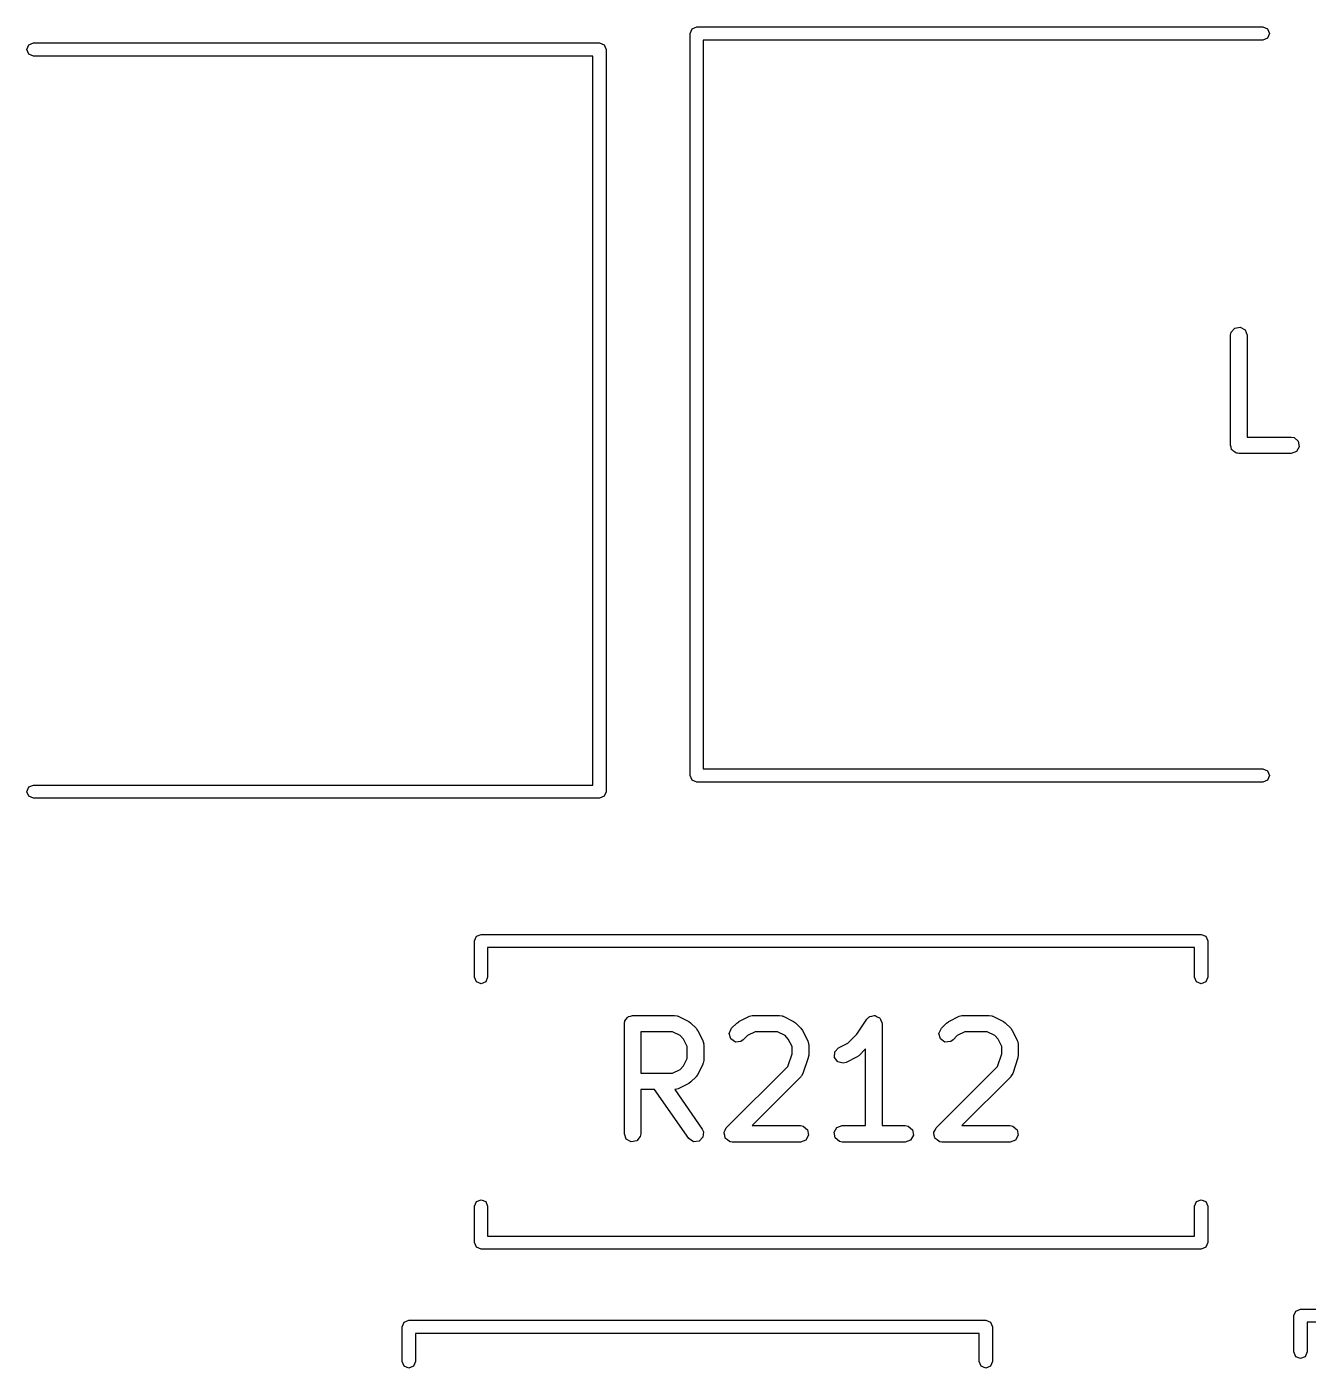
# Model space of a CAD drawing. Extents: x 102 to 173.9, y -124.5 to -76.3.
# Drawn here: x 149.98 to 161.62, y -110.13 to -97.95 of the extents above; entities that cross this region are included whole.
import ezdxf

# ---------------------------------------------------------------- set-up
doc = ezdxf.new("R2010")
doc.units = 0
doc.layers.add('BLACK', color=7, linetype='CONTINUOUS')

msp = doc.modelspace()

# ---------------------------------------------------------------- linework, layer by layer
at = {"layer": 'BLACK', "linetype": 'CONTINUOUS'}
for p, q in [((156.025, -97.965), (156.067, -97.9474)), ((156.067, -97.9474), (161.209, -97.9474)), ((161.209, -97.9474), (161.251, -97.965)), ((156.007, -98.0074), (156.025, -97.965)), ((156.007, -104.747), (156.007, -98.0074)), ((161.209, -98.0674), (156.127, -98.0674)), ((156.127, -98.0674), (156.127, -104.687)), ((161.251, -98.0498), (161.209, -98.0674)), ((161.251, -97.965), (161.269, -98.0074)), ((161.269, -98.0074), (161.251, -98.0498)), ((149.983, -98.1538), (150, -98.1114)), ((150, -98.1962), (149.983, -98.1538)), ((150, -98.1114), (150.043, -98.0938)), ((150.043, -98.0938), (155.185, -98.0938)), ((155.185, -98.0938), (155.227, -98.1114)), ((155.227, -98.1114), (155.245, -98.1538)), ((155.245, -98.1538), (155.245, -104.894)), ((150.043, -98.2138), (150, -98.1962)), ((155.125, -98.2138), (150.043, -98.2138)), ((155.125, -104.834), (155.125, -98.2138)), ((160.915, -100.748), (160.92, -100.722)), ((160.915, -101.748), (160.915, -100.748)), ((160.92, -100.722), (160.953, -100.683)), ((160.953, -100.683), (161.003, -100.674)), ((161.003, -100.674), (161.048, -100.699)), ((161.048, -100.699), (161.065, -100.748)), ((161.065, -100.748), (161.065, -101.673)), ((161.065, -101.673), (161.466, -101.673)), ((161.466, -101.673), (161.492, -101.677)), ((161.492, -101.677), (161.531, -101.71)), ((161.531, -101.71), (161.54, -101.761)), ((160.922, -101.766), (160.915, -101.748)), ((160.925, -101.785), (160.922, -101.766)), ((160.93, -101.789), (160.925, -101.785)), ((160.933, -101.796), (160.93, -101.789)), ((160.95, -101.806), (160.933, -101.796)), ((160.965, -101.818), (160.95, -101.806)), ((160.974, -101.82), (160.965, -101.818)), ((160.977, -101.821), (160.974, -101.82)), ((160.98, -101.821), (160.977, -101.821)), ((160.99, -101.823), (160.98, -101.821)), ((161.466, -101.823), (160.99, -101.823)), ((161.515, -101.805), (161.466, -101.823)), ((161.54, -101.761), (161.515, -101.805)), ((156.025, -104.79), (156.007, -104.747)), ((156.127, -104.687), (161.209, -104.687)), ((161.209, -104.687), (161.251, -104.705)), ((161.251, -104.705), (161.269, -104.747)), ((161.269, -104.747), (161.251, -104.79)), ((149.983, -104.894), (150, -104.851)), ((150, -104.851), (150.043, -104.834)), ((150.043, -104.834), (155.125, -104.834)), ((156.067, -104.807), (156.025, -104.79)), ((161.209, -104.807), (156.067, -104.807)), ((161.251, -104.79), (161.209, -104.807)), ((150, -104.936), (149.983, -104.894)), ((150.043, -104.954), (150, -104.936)), ((155.185, -104.954), (150.043, -104.954)), ((155.227, -104.936), (155.185, -104.954)), ((155.245, -104.894), (155.227, -104.936)), ((154.048, -106.25), (154.066, -106.207)), ((154.066, -106.207), (154.108, -106.19)), ((154.108, -106.19), (160.648, -106.19)), ((160.648, -106.19), (160.691, -106.207)), ((160.691, -106.207), (160.708, -106.25)), ((154.048, -106.58), (154.048, -106.25)), ((160.588, -106.31), (154.168, -106.31)), ((154.168, -106.31), (154.168, -106.58)), ((160.588, -106.58), (160.588, -106.31)), ((160.708, -106.25), (160.708, -106.58)), ((154.066, -106.622), (154.048, -106.58)), ((154.168, -106.58), (154.151, -106.622)), ((160.606, -106.622), (160.588, -106.58)), ((160.708, -106.58), (160.691, -106.622)), ((154.108, -106.64), (154.066, -106.622)), ((154.151, -106.622), (154.108, -106.64)), ((160.648, -106.64), (160.606, -106.622)), ((160.691, -106.622), (160.648, -106.64)), ((155.414, -106.976), (155.427, -106.961)), ((155.427, -106.961), (155.437, -106.944)), ((155.437, -106.944), (155.443, -106.941)), ((155.443, -106.941), (155.447, -106.936)), ((155.447, -106.936), (155.466, -106.933)), ((155.466, -106.933), (155.485, -106.926)), ((155.485, -106.926), (155.866, -106.926)), ((155.866, -106.926), (155.891, -106.931)), ((155.891, -106.931), (155.895, -106.934)), ((155.895, -106.934), (155.899, -106.934)), ((155.899, -106.934), (155.994, -106.982)), ((156.451, -106.982), (156.546, -106.934)), ((156.546, -106.934), (156.571, -106.927)), ((156.571, -106.927), (156.576, -106.928)), ((156.576, -106.928), (156.58, -106.926)), ((156.58, -106.926), (156.818, -106.926)), ((156.818, -106.926), (156.844, -106.931)), ((156.844, -106.931), (156.847, -106.934)), ((156.847, -106.934), (156.852, -106.934)), ((156.852, -106.934), (156.947, -106.982)), ((157.522, -107.096), (157.613, -106.96)), ((157.613, -106.96), (157.631, -106.941)), ((157.631, -106.941), (157.635, -106.94)), ((157.635, -106.94), (157.638, -106.936)), ((157.638, -106.936), (157.659, -106.932)), ((157.659, -106.932), (157.68, -106.926)), ((157.68, -106.926), (157.684, -106.928)), ((157.684, -106.928), (157.688, -106.927)), ((157.688, -106.927), (157.707, -106.938)), ((157.707, -106.938), (157.727, -106.947)), ((157.727, -106.947), (157.729, -106.951)), ((157.729, -106.951), (157.733, -106.953)), ((157.733, -106.953), (157.74, -106.973)), ((158.356, -106.982), (158.451, -106.934)), ((158.451, -106.934), (158.476, -106.927)), ((158.476, -106.927), (158.481, -106.928)), ((158.481, -106.928), (158.485, -106.926)), ((158.485, -106.926), (158.723, -106.926)), ((158.723, -106.926), (158.748, -106.931)), ((158.748, -106.931), (158.752, -106.934)), ((158.752, -106.934), (158.756, -106.934)), ((158.756, -106.934), (158.852, -106.982)), ((155.41, -107.001), (155.411, -106.991)), ((155.41, -108.001), (155.41, -107.001)), ((155.411, -106.988), (155.413, -106.985)), ((155.411, -106.991), (155.411, -106.988)), ((155.413, -106.985), (155.414, -106.976)), ((155.56, -107.076), (155.56, -107.45)), ((155.848, -107.076), (155.56, -107.076)), ((155.916, -107.11), (155.848, -107.076)), ((155.994, -106.982), (156.012, -106.995)), ((156.012, -106.995), (156.014, -106.996)), ((156.014, -106.996), (156.062, -107.043)), ((156.062, -107.043), (156.074, -107.062)), ((156.074, -107.062), (156.076, -107.063)), ((156.076, -107.063), (156.123, -107.158)), ((156.362, -107.09), (156.384, -107.043)), ((156.384, -107.043), (156.432, -106.996)), ((156.432, -106.996), (156.45, -106.983)), ((156.45, -106.983), (156.451, -106.982)), ((156.598, -107.076), (156.529, -107.11)), ((156.8, -107.076), (156.598, -107.076)), ((156.869, -107.11), (156.8, -107.076)), ((156.947, -106.982), (156.965, -106.995)), ((156.965, -106.995), (156.966, -106.996)), ((156.966, -106.996), (157.014, -107.043)), ((157.014, -107.043), (157.027, -107.062)), ((157.027, -107.062), (157.028, -107.063)), ((157.028, -107.063), (157.076, -107.158)), ((157.74, -106.973), (157.75, -106.993)), ((157.75, -106.993), (157.749, -106.997)), ((157.749, -106.997), (157.75, -107.001)), ((157.75, -107.001), (157.75, -107.926)), ((158.267, -107.09), (158.289, -107.043)), ((158.289, -107.043), (158.336, -106.996)), ((158.336, -106.996), (158.355, -106.983)), ((158.355, -106.983), (158.356, -106.982)), ((158.502, -107.076), (158.434, -107.11)), ((158.705, -107.076), (158.502, -107.076)), ((158.774, -107.11), (158.705, -107.076)), ((158.852, -106.982), (158.87, -106.995)), ((158.87, -106.995), (158.871, -106.996)), ((158.871, -106.996), (158.919, -107.043)), ((158.919, -107.043), (158.932, -107.062)), ((158.932, -107.062), (158.933, -107.063)), ((158.933, -107.063), (158.98, -107.158)), ((155.947, -107.141), (155.916, -107.11)), ((155.981, -107.209), (155.947, -107.141)), ((156.123, -107.158), (156.131, -107.183)), ((156.131, -107.183), (156.13, -107.187)), ((156.13, -107.187), (156.131, -107.192)), ((156.131, -107.192), (156.131, -107.335)), ((156.376, -107.139), (156.362, -107.09)), ((156.418, -107.169), (156.376, -107.139)), ((156.469, -107.164), (156.418, -107.169)), ((156.49, -107.149), (156.469, -107.164)), ((156.529, -107.11), (156.49, -107.149)), ((156.899, -107.141), (156.869, -107.11)), ((156.934, -107.209), (156.899, -107.141)), ((157.076, -107.158), (157.083, -107.183)), ((157.083, -107.183), (157.082, -107.187)), ((157.082, -107.187), (157.084, -107.192)), ((157.084, -107.192), (157.084, -107.287)), ((157.356, -107.22), (157.44, -107.178)), ((157.44, -107.178), (157.522, -107.096)), ((158.28, -107.139), (158.267, -107.09)), ((158.322, -107.169), (158.28, -107.139)), ((158.374, -107.164), (158.322, -107.169)), ((158.395, -107.149), (158.374, -107.164)), ((158.434, -107.11), (158.395, -107.149)), ((158.804, -107.141), (158.774, -107.11)), ((158.838, -107.209), (158.804, -107.141)), ((158.98, -107.158), (158.988, -107.183)), ((158.988, -107.183), (158.987, -107.187)), ((158.987, -107.187), (158.988, -107.192)), ((158.988, -107.192), (158.988, -107.287)), ((155.947, -107.385), (155.981, -107.317)), ((155.981, -107.317), (155.981, -107.209)), ((156.895, -107.389), (156.934, -107.275)), ((156.934, -107.275), (156.934, -107.209)), ((157.08, -107.311), (157.032, -107.453)), ((157.084, -107.287), (157.08, -107.309)), ((157.08, -107.309), (157.08, -107.311)), ((157.318, -107.308), (157.321, -107.257)), ((157.348, -107.349), (157.318, -107.308)), ((157.321, -107.257), (157.356, -107.22)), ((157.518, -107.306), (157.423, -107.354)), ((157.519, -107.305), (157.518, -107.306)), ((157.538, -107.292), (157.519, -107.305)), ((157.6, -107.23), (157.538, -107.292)), ((157.6, -107.926), (157.6, -107.23)), ((158.8, -107.389), (158.838, -107.275)), ((158.838, -107.275), (158.838, -107.209)), ((158.984, -107.311), (158.937, -107.453)), ((158.988, -107.287), (158.984, -107.309)), ((158.984, -107.309), (158.984, -107.311)), ((155.56, -107.45), (155.848, -107.45)), ((155.848, -107.45), (155.916, -107.416)), ((155.916, -107.416), (155.947, -107.385)), ((156.123, -107.368), (156.076, -107.463)), ((156.124, -107.364), (156.123, -107.368)), ((156.127, -107.36), (156.124, -107.364)), ((156.131, -107.335), (156.127, -107.36)), ((156.336, -107.948), (156.895, -107.389)), ((157.398, -107.361), (157.348, -107.349)), ((157.423, -107.354), (157.398, -107.361)), ((158.241, -107.948), (158.8, -107.389)), ((155.994, -107.544), (155.899, -107.592)), ((155.996, -107.543), (155.994, -107.544)), ((156.014, -107.53), (155.996, -107.543)), ((156.062, -107.483), (156.014, -107.53)), ((156.076, -107.463), (156.062, -107.481)), ((156.062, -107.481), (156.062, -107.483)), ((157.014, -107.483), (156.571, -107.926)), ((157.016, -107.479), (157.014, -107.483)), ((157.02, -107.476), (157.016, -107.479)), ((157.032, -107.453), (157.02, -107.476)), ((158.919, -107.483), (158.475, -107.926)), ((158.921, -107.479), (158.919, -107.483)), ((158.924, -107.476), (158.921, -107.479)), ((158.937, -107.453), (158.924, -107.476)), ((155.684, -107.6), (155.56, -107.6)), ((155.56, -107.6), (155.56, -108.001)), ((155.995, -108.044), (155.684, -107.6)), ((155.87, -107.598), (155.867, -107.6)), ((155.867, -107.6), (156.118, -107.958)), ((155.874, -107.599), (155.87, -107.598)), ((155.899, -107.592), (155.874, -107.599)), ((156.571, -107.926), (157.009, -107.926)), ((157.009, -107.926), (157.034, -107.931)), ((157.034, -107.931), (157.073, -107.964)), ((157.341, -107.944), (157.389, -107.926)), ((157.389, -107.926), (157.6, -107.926)), ((157.75, -107.926), (157.961, -107.926)), ((157.961, -107.926), (157.987, -107.931)), ((157.987, -107.931), (158.026, -107.964)), ((158.475, -107.926), (158.913, -107.926)), ((158.913, -107.926), (158.939, -107.931)), ((158.939, -107.931), (158.978, -107.964)), ((155.427, -108.049), (155.41, -108.001)), ((155.472, -108.075), (155.427, -108.049)), ((155.555, -108.027), (155.522, -108.066)), ((155.56, -108.001), (155.555, -108.027)), ((156.037, -108.074), (155.995, -108.044)), ((156.124, -108.033), (156.088, -108.069)), ((156.118, -107.958), (156.129, -107.982)), ((156.129, -107.982), (156.124, -108.033)), ((156.315, -107.995), (156.316, -107.992)), ((156.321, -108.016), (156.315, -107.995)), ((156.316, -107.988), (156.327, -107.969)), ((156.316, -107.992), (156.316, -107.988)), ((156.325, -108.039), (156.321, -108.016)), ((156.327, -108.041), (156.325, -108.039)), ((156.327, -107.969), (156.336, -107.948)), ((156.328, -108.044), (156.327, -108.041)), ((156.347, -108.057), (156.328, -108.044)), ((156.364, -108.072), (156.347, -108.057)), ((157.057, -108.059), (157.009, -108.076)), ((157.082, -108.014), (157.057, -108.059)), ((157.073, -107.964), (157.082, -108.014)), ((157.316, -107.988), (157.341, -107.944)), ((157.325, -108.039), (157.316, -107.988)), ((157.364, -108.072), (157.325, -108.039)), ((158.009, -108.059), (157.961, -108.076)), ((158.035, -108.014), (158.009, -108.059)), ((158.026, -107.964), (158.035, -108.014)), ((158.22, -107.988), (158.232, -107.969)), ((158.221, -107.992), (158.22, -107.988)), ((158.22, -107.995), (158.221, -107.992)), ((158.225, -108.016), (158.22, -107.995)), ((158.229, -108.039), (158.225, -108.016)), ((158.232, -108.041), (158.229, -108.039)), ((158.232, -107.969), (158.241, -107.948)), ((158.233, -108.044), (158.232, -108.041)), ((158.251, -108.057), (158.233, -108.044)), ((158.269, -108.072), (158.251, -108.057)), ((158.962, -108.059), (158.913, -108.076)), ((158.987, -108.014), (158.962, -108.059)), ((158.978, -107.964), (158.987, -108.014)), ((155.522, -108.066), (155.472, -108.075)), ((156.088, -108.069), (156.037, -108.074)), ((156.368, -108.072), (156.364, -108.072)), ((156.37, -108.074), (156.368, -108.072)), ((156.373, -108.073), (156.37, -108.074)), ((156.389, -108.076), (156.373, -108.073)), ((157.009, -108.076), (156.389, -108.076)), ((157.389, -108.076), (157.364, -108.072)), ((157.961, -108.076), (157.389, -108.076)), ((158.273, -108.072), (158.269, -108.072)), ((158.275, -108.074), (158.273, -108.072)), ((158.278, -108.073), (158.275, -108.074)), ((158.294, -108.076), (158.278, -108.073)), ((158.913, -108.076), (158.294, -108.076)), ((154.048, -108.66), (154.066, -108.617)), ((154.048, -108.99), (154.048, -108.66)), ((154.066, -108.617), (154.108, -108.6)), ((154.108, -108.6), (154.151, -108.617)), ((154.151, -108.617), (154.168, -108.66)), ((154.168, -108.66), (154.168, -108.93)), ((160.588, -108.66), (160.606, -108.617)), ((160.588, -108.93), (160.588, -108.66)), ((160.606, -108.617), (160.648, -108.6)), ((160.648, -108.6), (160.691, -108.617)), ((160.691, -108.617), (160.708, -108.66)), ((160.708, -108.66), (160.708, -108.99)), ((154.066, -109.032), (154.048, -108.99)), ((154.108, -109.05), (154.066, -109.032)), ((154.168, -108.93), (160.588, -108.93)), ((160.691, -109.032), (160.648, -109.05)), ((160.708, -108.99), (160.691, -109.032)), ((160.648, -109.05), (154.108, -109.05)), ((161.491, -109.653), (161.508, -109.611)), ((161.508, -109.611), (161.551, -109.593)), ((161.551, -109.593), (168.091, -109.593)), ((153.392, -109.755), (153.41, -109.713)), ((153.392, -110.07), (153.392, -109.755)), ((153.41, -109.713), (153.452, -109.695)), ((153.452, -109.695), (158.692, -109.695)), ((158.692, -109.695), (158.735, -109.713)), ((158.735, -109.713), (158.752, -109.755)), ((158.752, -109.755), (158.752, -110.07)), ((161.491, -109.983), (161.491, -109.653)), ((168.031, -109.713), (161.611, -109.713)), ((161.611, -109.713), (161.611, -109.983)), ((158.632, -109.815), (153.512, -109.815)), ((153.512, -109.815), (153.512, -110.07)), ((158.632, -110.07), (158.632, -109.815)), ((161.508, -110.026), (161.491, -109.983)), ((161.611, -109.983), (161.593, -110.026)), ((153.41, -110.112), (153.392, -110.07)), ((153.452, -110.13), (153.41, -110.112)), ((153.495, -110.112), (153.452, -110.13)), ((153.512, -110.07), (153.495, -110.112)), ((158.65, -110.112), (158.632, -110.07)), ((158.692, -110.13), (158.65, -110.112)), ((158.735, -110.112), (158.692, -110.13)), ((158.752, -110.07), (158.735, -110.112)), ((161.551, -110.043), (161.508, -110.026)), ((161.593, -110.026), (161.551, -110.043))]:
    msp.add_line(p, q, dxfattribs=at)

doc.saveas('drawing.dxf')
